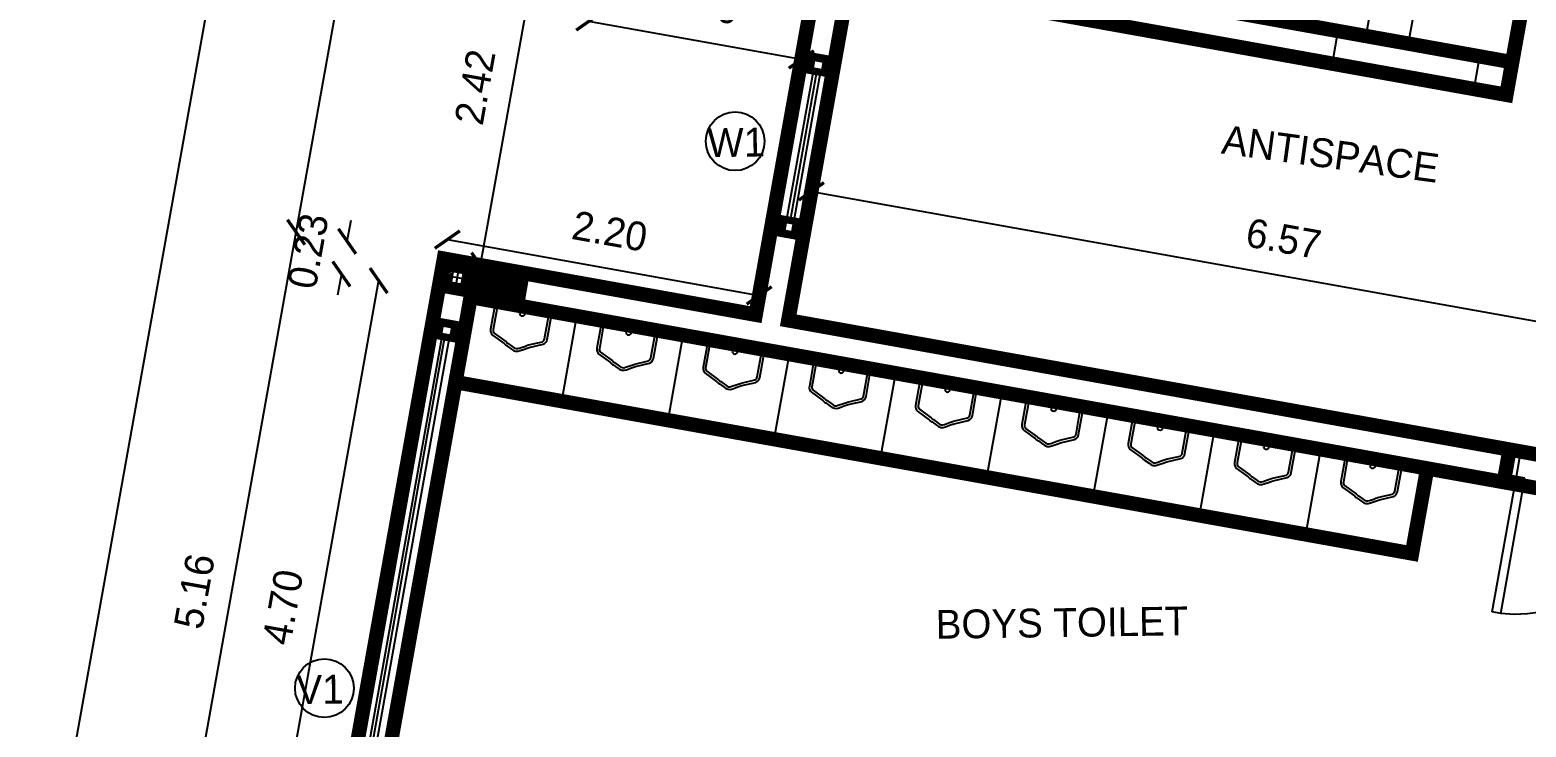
# Model space of a CAD drawing. Header units: metres. Extents: x 6101839 to 6102590, y -6659932 to -6659648.
# Drawn here: x 6102196.4 to 6102206.79, y -6659675.48 to -6659670.64 of the extents above; entities that cross this region are included whole.
import ezdxf

# ---------------------------------------------------------------- set-up
doc = ezdxf.new("R2010")
doc.units = ezdxf.units.M
doc.header["$LTSCALE"] = 500
doc.header["$MEASUREMENT"] = 0
doc.linetypes.add('HIDDEN', pattern=[0.375, 0.25, -0.125])
doc.layers.get('0').update_dxf_attribs({"linetype": 'CONTINUOUS'})
doc.layers.get('Defpoints').update_dxf_attribs({"linetype": 'CONTINUOUS'})
for name, color, linetype in [('BLK_1_FLR_1_BLT_UP_AREA', 26, 'CONTINUOUS'), ('BLK_1_FLR_1_CARPET_AREA', 25, 'CONTINUOUS'), ('BLK_1_FLR_1_URINAL', 235, 'CONTINUOUS'), ('BLK_1_LVL_1_BLDG_FOOT_PRINT', 1, 'CONTINUOUS'), ('COL', 2, 'CONTINUOUS'), ('DIM', 205, 'CONTINUOUS'), ('DOORTEXT', 13, 'CONTINUOUS'), ('ED', 30, 'CONTINUOUS'), ('FURN', 156, 'CONTINUOUS'), ('FURN1', 252, 'CONTINUOUS'), ('FURNITURE', 252, 'CONTINUOUS'), ('HATCH', 15, 'CONTINUOUS'), ('norms', 4, 'CONTINUOUS'), ('railing', 14, 'CONTINUOUS'), ('TEXT', 4, 'CONTINUOUS'), ('TEXT1', 7, 'CONTINUOUS'), ('W-SCH', 205, 'CONTINUOUS'), ('wall1', 125, 'CONTINUOUS'), ('WINDOWS', 252, 'CONTINUOUS')]:
    doc.layers.add(name, color=color, linetype=linetype)
doc.styles.add('RM', font='GOTHIC.TTF')
doc.styles.add('S2', font='GOTHIC.TTF')
doc.styles.add('USA TEXT', font='GOTHIC.TTF')
doc.dimstyles.new('1-100-ED', dxfattribs={"dimtxt": 0.2, "dimasz": 0.15, "dimexe": 0.18, "dimexo": 0.0625, "dimgap": 0.15, "dimtad": 1, "dimzin": 0, "dimdsep": 46, "dimtxsty": 'USA TEXT', "dimblk": 'ARCHTICK', "dimcen": 0.1, "dimse1": 1, "dimse2": 1, "dimclrd": 256, "dimclrt": 256, "dimadec": 0, "dimazin": 0, "dimtfac": 1, "dimtofl": 0, "dimtmove": 0, "dimatfit": 3, "dimldrblk": 'ARCHTICK', "dimfxl": 0.18, "dimtolj": 1, "dimtzin": 0, "dimarcsym": 0})

# ---------------------------------------------------------------- blocks, each defined once
blk = doc.blocks.new('NEWCOL')
at = {"layer": 'HATCH'}
h = blk.add_hatch(dxfattribs=at)
h.set_pattern_fill('ANSI31', color=256, scale=3, angle=270, style=0)
h.set_pattern_definition([(315, (-629970.926, -258732.088), (6.73519209, 6.73519209), [])])
h.paths.add_polyline_path([(0, 115), (-115, 115), (-115, 0), (-37.5, 0), (-37.5, 37.5), (0, 37.5)])
h.paths.add_polyline_path([(115, 115), (0, 115), (0, 37.5), (37.5, 37.5), (37.5, 0), (115, 0)])
h.paths.add_polyline_path([(115, 0), (37.5, 0), (37.5, -37.5), (0, -37.5), (0, -485), (115, -485)])
h.paths.add_polyline_path([(0, -37.5), (-37.5, -37.5), (-37.5, 0), (-115, 0), (-115, -485), (0, -485)])
at = {"layer": 'COL'}
for p, q in [((0, -485), (0, 115)), ((-115, 0), (115, 0))]:
    blk.add_line(p, q, dxfattribs=at)
for points in [[(-115, -485), (115, -485), (115, 115), (-115, 115)], [(-37.5, -37.5), (37.5, -37.5), (37.5, 37.5), (-37.5, 37.5)]]:
    blk.add_lwpolyline(points, close=True, dxfattribs=at)
blk = doc.blocks.new('UR')
at = {"layer": 'FURN'}
for points in [[(10.93, -15.47), (9.35, -19.14, -0.259777), (7.81, -20), (1.09, -20, -0.414214), (0, -18.91), (0, -5.09, -0.414214), (1.09, -4), (7.81, -4, -0.259028), (9.35, -4.86), (11.07, -8.41, -0.099656), (11.54, -9.3), (12.22, -10.7, -0.305219), (12.22, -13.19), (11.47, -14.49, 0.003191)], [(10.27, -15.16), (8.71, -18.8, -0.248308), (7.81, -19.27), (1.09, -19.27, -0.414214), (0.73, -18.91), (0.73, -5.09, -0.414214), (1.09, -4.73), (7.81, -4.73, -0.250765), (8.71, -5.21), (10.45, -8.81, -0.118106), (10.85, -9.56), (11.59, -11.07, -0.318105), (11.6, -12.8), (10.84, -14.14, 0.003294)]]:
    blk.add_lwpolyline(points, format="xyb", close=True, dxfattribs=at)
blk.add_circle((1.9, -11.92), 0.739, dxfattribs=at)
blk = doc.blocks.new('_ArchTick')
at = {"color": 0, "linetype": 'ByBlock', "const_width": 0.15}
blk.add_lwpolyline([(-0.5, -0.5), (0.5, 0.5)], dxfattribs=at)
blk = doc.blocks.new('*D915')
at = {"layer": 'Defpoints', "color": 0, "transparency": 16777216}
for p in [(6102200.392, -6659669.971), (6102199.389, -6659672.251), (6102199.529, -6659672.276)]:
    blk.add_point(p, dxfattribs=at)
at = {"layer": 'ED', "lineweight": -2, "transparency": 16777216}
blk.add_line((6102199.956, -6659669.892), (6102199.529, -6659672.276), dxfattribs=at)
at = {"layer": 'ED', "lineweight": -2, "transparency": 16777216, "xscale": 0.15, "yscale": 0.15, "zscale": 0.15}
for p, rotation in [((6102199.956, -6659669.892), 79.84496043941485), ((6102199.529, -6659672.276), 259.8449604394148)]:
    blk.add_blockref('_ArchTick', p, dxfattribs=dict(at, rotation=rotation))
at = {"layer": 'ED', "transparency": 16777216, "insert": (6102199.492, -6659671.039), "char_height": 0.2, "attachment_point": 5, "rotation": 79.845, "style": 'USA TEXT'}
blk.add_mtext('\\A1;2.42', dxfattribs=at)
blk = doc.blocks.new('*D916')
at = {"layer": 'Defpoints', "color": 0, "transparency": 16777216}
for p in [(6102198.604, -6659672.11), (6102199.965, -6659672.354), (6102199.925, -6659672.58)]:
    blk.add_point(p, dxfattribs=at)
at = {"layer": 'ED', "lineweight": -2, "transparency": 16777216}
for p, q in [((6102198.604, -6659672.11), (6102198.631, -6659671.963)), ((6102198.564, -6659672.337), (6102198.537, -6659672.484))]:
    blk.add_line(p, q, dxfattribs=at)
at = {"layer": 'ED', "lineweight": -2, "transparency": 16777216, "xscale": 0.15, "yscale": 0.15, "zscale": 0.15}
for p, rotation in [((6102198.604, -6659672.11), 259.8449358265129), ((6102198.564, -6659672.337), 79.84493582651288)]:
    blk.add_blockref('_ArchTick', p, dxfattribs=dict(at, rotation=rotation))
at = {"layer": 'ED', "transparency": 16777216, "insert": (6102198.333, -6659672.178), "char_height": 0.2, "attachment_point": 5, "rotation": 79.8449, "style": 'USA TEXT'}
blk.add_mtext('\\A1;0.23', dxfattribs=at)
blk = doc.blocks.new('*D917')
at = {"layer": 'Defpoints', "color": 0, "transparency": 16777216}
for p in [(6102199.925, -6659672.58), (6102197.994, -6659677.008), (6102199.096, -6659677.205)]:
    blk.add_point(p, dxfattribs=at)
at = {"layer": 'ED', "lineweight": -2, "transparency": 16777216}
blk.add_line((6102198.823, -6659672.383), (6102197.994, -6659677.008), dxfattribs=at)
at = {"layer": 'ED', "lineweight": -2, "transparency": 16777216, "xscale": 0.15, "yscale": 0.15, "zscale": 0.15}
for p, rotation in [((6102198.823, -6659672.383), 79.84496043941485), ((6102197.994, -6659677.008), 259.8449604394148)]:
    blk.add_blockref('_ArchTick', p, dxfattribs=dict(at, rotation=rotation))
at = {"layer": 'ED', "transparency": 16777216, "insert": (6102198.158, -6659674.651), "char_height": 0.2, "attachment_point": 5, "rotation": 79.845, "style": 'USA TEXT'}
blk.add_mtext('\\A1;4.70', dxfattribs=at)
blk = doc.blocks.new('*D919')
at = {"layer": 'Defpoints', "color": 0, "transparency": 16777216}
for p in [(6102198.25, -6659672.047), (6102199.965, -6659672.354), (6102199.056, -6659677.432)]:
    blk.add_point(p, dxfattribs=at)
at = {"layer": 'ED', "lineweight": -2, "transparency": 16777216}
blk.add_line((6102197.34, -6659677.125), (6102198.25, -6659672.047), dxfattribs=at)
at = {"layer": 'ED', "lineweight": -2, "transparency": 16777216, "xscale": 0.15, "yscale": 0.15, "zscale": 0.15}
for p, rotation in [((6102198.25, -6659672.047), 79.84493554749908), ((6102197.34, -6659677.125), 259.8449355474991)]:
    blk.add_blockref('_ArchTick', p, dxfattribs=dict(at, rotation=rotation))
at = {"layer": 'ED', "transparency": 16777216, "insert": (6102197.544, -6659674.541), "char_height": 0.2, "attachment_point": 5, "rotation": 79.8449, "style": 'USA TEXT'}
blk.add_mtext('\\A1;5.16', dxfattribs=at)
blk = doc.blocks.new('*D920')
at = {"layer": 'Defpoints', "color": 0, "transparency": 16777216}
for p in [(6102200.905, -6659657.221), (6102202.621, -6659657.529), (6102199.965, -6659672.354)]:
    blk.add_point(p, dxfattribs=at)
at = {"layer": 'ED', "lineweight": -2, "transparency": 16777216}
blk.add_line((6102198.25, -6659672.047), (6102200.905, -6659657.221), dxfattribs=at)
at = {"layer": 'ED', "lineweight": -2, "transparency": 16777216, "xscale": 0.15, "yscale": 0.15, "zscale": 0.15}
for p, rotation in [((6102200.905, -6659657.221), 79.84493553900701), ((6102198.25, -6659672.047), 259.8449355390071)]:
    blk.add_blockref('_ArchTick', p, dxfattribs=dict(at, rotation=rotation))
at = {"layer": 'ED', "transparency": 16777216, "insert": (6102199.327, -6659664.589), "char_height": 0.2, "attachment_point": 5, "rotation": 79.8449, "style": 'USA TEXT'}
blk.add_mtext('\\A1;15.06', dxfattribs=at)
blk = doc.blocks.new('*D921')
at = {"layer": 'Defpoints', "color": 0, "transparency": 16777216}
for p in [(6102203.533, -6659657.692), (6102196.47, -6659676.969), (6102199.968, -6659677.596)]:
    blk.add_point(p, dxfattribs=at)
at = {"layer": 'ED', "lineweight": -2, "transparency": 16777216}
blk.add_line((6102200.035, -6659657.066), (6102196.47, -6659676.969), dxfattribs=at)
at = {"layer": 'ED', "lineweight": -2, "transparency": 16777216, "xscale": 0.15, "yscale": 0.15, "zscale": 0.15}
for p, rotation in [((6102200.035, -6659657.066), 79.84726582525741), ((6102196.47, -6659676.969), 259.8472658252574)]:
    blk.add_blockref('_ArchTick', p, dxfattribs=dict(at, rotation=rotation))
at = {"layer": 'ED', "transparency": 16777216, "insert": (6102198.002, -6659666.972), "char_height": 0.2, "attachment_point": 5, "rotation": 79.8473, "style": 'USA TEXT'}
blk.add_mtext('\\A1;20.22', dxfattribs=at)
blk = doc.blocks.new('*D980')
at = {"layer": 'Defpoints', "color": 0, "transparency": 16777216}
for p in [(6102201.668, -6659672.659), (6102208.3, -6659672.923), (6102208.14, -6659673.818)]:
    blk.add_point(p, dxfattribs=at)
at = {"layer": 'ED', "lineweight": -2, "transparency": 16777216}
blk.add_line((6102201.829, -6659671.763), (6102208.3, -6659672.923), dxfattribs=at)
at = {"layer": 'ED', "lineweight": -2, "transparency": 16777216, "xscale": 0.15, "yscale": 0.15, "zscale": 0.15}
for p, rotation in [((6102201.829, -6659671.763), 169.8449355370676), ((6102208.3, -6659672.923), 349.8449355370676)]:
    blk.add_blockref('_ArchTick', p, dxfattribs=dict(at, rotation=rotation))
at = {"layer": 'ED', "transparency": 16777216, "insert": (6102205.109, -6659672.092), "char_height": 0.2, "attachment_point": 5, "rotation": 349.8449, "style": 'USA TEXT'}
blk.add_mtext('\\A1;6.57', dxfattribs=at)
blk = doc.blocks.new('*D1225')
at = {"layer": 'Defpoints', "color": 0, "transparency": 16777216}
for p in [(6102199.276, -6659672.231), (6102201.466, -6659672.486), (6102201.442, -6659672.618)]:
    blk.add_point(p, dxfattribs=at)
at = {"layer": 'ED', "lineweight": -2, "transparency": 16777216}
blk.add_line((6102199.3, -6659672.098), (6102201.466, -6659672.486), dxfattribs=at)
at = {"layer": 'ED', "lineweight": -2, "transparency": 16777216, "xscale": 0.15, "yscale": 0.15, "zscale": 0.15}
for p, rotation in [((6102199.3, -6659672.098), 169.8449355291209), ((6102201.466, -6659672.486), 349.8449355291209)]:
    blk.add_blockref('_ArchTick', p, dxfattribs=dict(at, rotation=rotation))
at = {"layer": 'ED', "transparency": 16777216, "insert": (6102200.428, -6659672.041), "char_height": 0.2, "attachment_point": 5, "rotation": 349.8449, "style": 'USA TEXT'}
blk.add_mtext('\\A1;2.20', dxfattribs=at)
blk = doc.blocks.new('*D1226')
at = {"layer": 'Defpoints', "color": 0, "transparency": 16777216}
for p in [(6102200.392, -6659669.971), (6102201.869, -6659670.235), (6102200.282, -6659670.583)]:
    blk.add_point(p, dxfattribs=at)
at = {"layer": 'ED', "lineweight": -2, "transparency": 16777216}
blk.add_line((6102201.759, -6659670.847), (6102200.282, -6659670.583), dxfattribs=at)
at = {"layer": 'ED', "lineweight": -2, "transparency": 16777216, "xscale": 0.15, "yscale": 0.15, "zscale": 0.15}
for p, rotation in [((6102200.282, -6659670.583), 169.844935518929), ((6102201.759, -6659670.847), 349.844935518929)]:
    blk.add_blockref('_ArchTick', p, dxfattribs=dict(at, rotation=rotation))
at = {"layer": 'ED', "transparency": 16777216, "insert": (6102201.066, -6659670.464), "char_height": 0.2, "attachment_point": 5, "rotation": 349.8449, "style": 'USA TEXT'}
blk.add_mtext('\\A1;1.50', dxfattribs=at)

msp = doc.modelspace()

# ---------------------------------------------------------------- linework, layer by layer
at = {"layer": 'BLK_1_FLR_1_BLT_UP_AREA', "color": 26, "linetype": 'Continuous', "const_width": 0.1}
msp.add_lwpolyline([(6102229.53534, -6659682.89137), (6102209.62227, -6659679.32457), (6102210.44075, -6659674.75541), (6102208.27547, -6659674.36771), (6102208.27536, -6659674.36769), (6102207.45696, -6659678.93672), (6102198.36664, -6659677.30847), (6102199.2762, -6659672.23051), (6102201.44173, -6659672.6184), (6102201.86862, -6659670.23511), (6102200.39212, -6659669.97064), (6102201.1257, -6659665.87583), (6102202.60212, -6659666.14005), (6102203.02898, -6659663.75698), (6102201.55248, -6659663.49251), (6102202.62073, -6659657.52859)], dxfattribs=at)
at = {"layer": 'BLK_1_FLR_1_CARPET_AREA', "color": 15, "const_width": 0.1}
msp.add_lwpolyline([(6102217.24626, -6659672.09553), (6102211.11387, -6659670.9971), (6102210.48157, -6659674.52906), (6102208.31601, -6659674.14131), (6102208.83395, -6659671.24907), (6102208.60756, -6659671.20852), (6102208.14011, -6659673.81821), (6102201.66812, -6659672.65895), (6102202.09501, -6659670.27566), (6102206.65595, -6659671.09261), (6102206.6965, -6659670.86621), (6102200.65907, -6659669.78479), (6102201.31142, -6659666.14276), (6102207.34886, -6659667.22418), (6102207.38942, -6659666.99778), (6102202.82848, -6659666.18083), (6102203.25537, -6659663.79754), (6102209.72736, -6659664.95679), (6102209.25992, -6659667.56648), (6102209.48631, -6659667.60704), (6102210.00665, -6659664.70205), (6102212.17211, -6659665.08978), (6102211.53714, -6659668.63472), (6102217.66941, -6659669.73313)], dxfattribs=at)
msp.add_lwpolyline([(6102199.35625, -6659673.08806), (6102206.00051, -6659674.27817), (6102206.10629, -6659673.68757), (6102199.46204, -6659672.49746)], close=True, dxfattribs=at)
at = {"layer": 'BLK_1_FLR_1_URINAL', "ltscale": 400, "const_width": 0.1}
msp.add_lwpolyline([(6102199.46204, -6659672.49746), (6102208.09956, -6659674.04461), (6102207.54439, -6659677.14408), (6102198.90687, -6659675.59693)], close=True, dxfattribs=at)
at = {"layer": 'BLK_1_LVL_1_BLDG_FOOT_PRINT', "ltscale": 400, "const_width": 0.1}
msp.add_lwpolyline([(6102229.53534, -6659682.89327), (6102209.62227, -6659679.32646), (6102210.44075, -6659674.7573), (6102208.27547, -6659674.36961), (6102208.27536, -6659674.36958), (6102207.45696, -6659678.93861), (6102198.36664, -6659677.31037), (6102199.2762, -6659672.23241), (6102201.44173, -6659672.62029), (6102201.86862, -6659670.237), (6102200.39212, -6659669.97253), (6102201.1257, -6659665.87772), (6102202.60212, -6659666.14194), (6102203.02898, -6659663.75888), (6102201.55248, -6659663.49441), (6102202.62073, -6659657.53048), (6102211.02201, -6659659.03531), (6102210.04756, -6659664.4776), (6102212.21256, -6659664.86643), (6102213.18731, -6659659.42322), (6102233.10056, -6659662.99)], dxfattribs=at)
at = {"layer": 'DIM', "linetype": 'ByBlock'}
for p, q in [((6102206.47011, -6659670.82566), (6102205.48578, -6659670.64935)), ((6102205.44523, -6659670.87574), (6102206.42956, -6659671.05206))]:
    msp.add_line(p, q, dxfattribs=at)
at = {"layer": 'FURN1', "linetype": 'ByBlock'}
for p, q in [((6102206.75712, -6659673.57052), (6102206.67838, -6659673.55642)), ((6102206.7261, -6659673.74376), (6102206.75712, -6659673.57052)), ((6102206.75712, -6659673.57052), (6102207.69717, -6659673.73887)), ((6102206.55772, -6659674.68381), (6102206.7261, -6659673.74376)), ((6102206.78516, -6659673.75434), (6102206.64735, -6659673.72966)), ((6102206.61678, -6659674.69438), (6102206.78516, -6659673.75434)), ((6102206.61678, -6659674.69438), (6102206.55772, -6659674.68381))]:
    msp.add_line(p, q, dxfattribs=at)
at = {"layer": 'FURN1', "const_width": 0.1}
for points in [[(6102201.85637, -6659670.85387), (6102201.84756, -6659670.90309), (6102201.89678, -6659670.9119), (6102201.90559, -6659670.86268)], [(6102201.85648, -6659670.85326), (6102201.84767, -6659670.90247), (6102201.89689, -6659670.91129), (6102201.9057, -6659670.86207)], [(6102201.64498, -6659672.03447), (6102201.65379, -6659671.98525), (6102201.70301, -6659671.99407), (6102201.6942, -6659672.04328)], [(6102201.64509, -6659672.03386), (6102201.6539, -6659671.98464), (6102201.70312, -6659671.99345), (6102201.69431, -6659672.04267)], [(6102199.32499, -6659672.70655), (6102199.31618, -6659672.75578), (6102199.26702, -6659672.74697), (6102199.2758, -6659672.69774)]]:
    msp.add_lwpolyline(points, close=True, dxfattribs=at)
at = {"layer": 'FURN1', "linetype": 'HIDDEN', "ltscale": 0.5}
msp.add_arc((6102206.7261, -6659673.74376), 0.955, 263.447045, 349.84675, dxfattribs=at)
at = {"layer": 'FURNITURE', "linetype": 'ByBlock', "ltscale": 0.2}
for p, q in [((6102201.64509, -6659672.03386), (6102201.84767, -6659670.90247)), ((6102201.69431, -6659672.04267), (6102201.89678, -6659670.9119)), ((6102199.26698, -6659672.74696), (6102198.53727, -6659676.82086)), ((6102199.31619, -6659672.75574), (6102198.58647, -6659676.82965))]:
    msp.add_line(p, q, dxfattribs=at)
at = {"layer": 'FURNITURE', "color": 4, "linetype": 'ByBlock', "ltscale": 0.2}
for p, q in [((6102201.67851, -6659671.98904), (6102201.87228, -6659670.90688)), ((6102199.28512, -6659672.7502), (6102198.56187, -6659676.82526))]:
    msp.add_line(p, q, dxfattribs=at)
at = {"layer": 'norms', "const_width": 0.1}
for points in [[(6102201.31143, -6659666.14273), (6102207.34886, -6659667.22418), (6102206.6965, -6659670.86621), (6102200.65907, -6659669.78479)], [(6102198.6338, -6659677.12267), (6102207.2711, -6659678.66977), (6102208.09956, -6659674.04461), (6102207.73536, -6659673.97937), (6102207.77592, -6659673.75298), (6102206.67837, -6659673.55642), (6102206.63782, -6659673.78278), (6102199.46203, -6659672.49746)]]:
    msp.add_lwpolyline(points, close=True, dxfattribs=at)
at = {"layer": 'railing', "linetype": 'ByBlock'}
for p, q in [((6102205.96127, -6659669.10902), (6102205.67924, -6659670.68334)), ((6102206.25657, -6659669.16193), (6102205.97453, -6659670.73624)), ((6102200.0945, -6659673.2203), (6102200.20029, -6659672.6297)), ((6102200.83275, -6659673.35253), (6102200.93854, -6659672.76193)), ((6102201.571, -6659673.48476), (6102201.67679, -6659672.89416)), ((6102199.35625, -6659673.08806), (6102206.00051, -6659674.27817)), ((6102202.30925, -6659673.617), (6102202.41504, -6659673.0264)), ((6102203.04751, -6659673.74923), (6102203.15329, -6659673.15863)), ((6102203.78576, -6659673.88147), (6102203.89154, -6659673.29087)), ((6102204.52401, -6659674.0137), (6102204.62979, -6659673.4231)), ((6102205.26226, -6659674.14594), (6102205.36805, -6659673.55534)), ((6102206.00051, -6659674.27817), (6102206.1063, -6659673.68757))]:
    msp.add_line(p, q, dxfattribs=at)
at = {"layer": 'W-SCH'}
for centre in [(6102201.29974, -6659671.41526), (6102198.44594, -6659675.21399)]:
    msp.add_circle(centre, 0.20375, dxfattribs=at)
at = {"layer": 'wall1', "linetype": 'ByBlock'}
for p, q in [((6102205.48578, -6659670.64935), (6102200.65907, -6659669.78479)), ((6102201.86862, -6659670.23511), (6102201.76096, -6659670.83615)), ((6102202.09502, -6659670.27566), (6102201.98747, -6659670.87674)), ((6102205.44523, -6659670.87574), (6102202.09502, -6659670.27566)), ((6102205.48578, -6659670.64935), (6102205.44523, -6659670.87574)), ((6102206.47011, -6659670.82566), (6102206.42956, -6659671.05206)), ((6102206.69651, -6659670.86621), (6102206.47011, -6659670.82566)), ((6102201.76101, -6659670.83616), (6102201.98741, -6659670.8767)), ((6102206.69651, -6659670.86621), (6102206.65596, -6659671.09261)), ((6102206.65596, -6659671.09261), (6102206.42956, -6659671.05206)), ((6102201.44173, -6659672.6184), (6102201.54939, -6659672.01735)), ((6102201.54943, -6659672.01736), (6102201.7759, -6659672.05791)), ((6102201.66813, -6659672.65895), (6102201.7759, -6659672.05791)), ((6102199.1951, -6659672.68328), (6102199.27619, -6659672.23051)), ((6102199.27619, -6659672.23051), (6102201.44173, -6659672.6184)), ((6102199.42149, -6659672.72383), (6102199.46204, -6659672.49746)), ((6102199.46204, -6659672.49746), (6102206.63783, -6659673.78278)), ((6102199.1951, -6659672.68328), (6102199.42149, -6659672.72383)), ((6102201.66813, -6659672.65895), (6102206.67838, -6659673.55638)), ((6102206.63783, -6659673.78278), (6102206.67838, -6659673.55638))]:
    msp.add_line(p, q, dxfattribs=at)
at = {"layer": 'WINDOWS', "linetype": 'ByBlock'}
for p, q in [((6102201.54943, -6659672.01736), (6102201.76094, -6659670.83615)), ((6102201.77583, -6659672.0579), (6102201.98734, -6659670.87669)), ((6102199.1951, -6659672.68328), (6102198.44774, -6659676.85565)), ((6102199.42149, -6659672.72383), (6102198.67414, -6659676.89621))]:
    msp.add_line(p, q, dxfattribs=at)

# ---------------------------------------------------------------- block references
at = {"layer": 'COL', "xscale": 0.001, "yscale": 0.001, "zscale": 0.001, "rotation": 79.84493551747185}
msp.add_blockref('NEWCOL', (6102199.36912, -6659672.36399), dxfattribs=at)
at = {"layer": 'TEXT1', "extrusion": (0, 0, -1), "xscale": 0.0249999999944332, "yscale": 0.0250000000037253, "zscale": -0.025, "rotation": 280.155064459918}
for p in [(-6102199.53586, -6659672.51068), (-6102200.27412, -6659672.64292), (-6102201.01237, -6659672.77515), (-6102201.75062, -6659672.90739), (-6102202.48887, -6659673.03962), (-6102203.22712, -6659673.17186), (-6102203.96537, -6659673.30409), (-6102204.70362, -6659673.43633), (-6102205.44187, -6659673.56856)]:
    msp.add_blockref('UR', p, dxfattribs=at)

# ---------------------------------------------------------------- texts
at = {"layer": 'DOORTEXT', "color": 3, "style": 'RM'}
for s, p in [('W1', (6102201.10782, -6659671.52594)), ('V1', (6102198.25403, -6659675.32467))]:
    msp.add_text(s, height=0.2, rotation=0.815488, dxfattribs=at).set_placement(p)
at = {"layer": 'TEXT', "color": 7, "style": 'S2'}
for s, rotation, p in [('ANTISPACE', 352.233688, (6102204.67031, -6659671.49926)), ('BOYS TOILET', 0.815488, (6102202.69388, -6659674.87094))]:
    msp.add_text(s, height=0.2, rotation=rotation, dxfattribs=at).set_placement(p)

# ---------------------------------------------------------------- dimensions: what is measured, and where the dimension line sits
at = {"layer": 'ED'}
for p1, p2, distance, picture, middle in [((6102203.5327, -6659657.69194), (6102199.9684, -6659677.59569), -3.55354, '*D921', (6102198.00161, -6659666.97247)), ((6102199.96523, -6659672.35393), (6102202.62073, -6659657.52859), 1.74272, '*D920', (6102199.32653, -6659664.58903)), ((6102201.86862, -6659670.23511), (6102200.39212, -6659669.97064), 0.62199, '*D1226', (6102201.06567, -6659670.46408)), ((6102201.66813, -6659672.65895), (6102208.13989, -6659673.81817), 0.90988, '*D980', (6102205.1094, -6659672.09189)), ((6102199.27619, -6659672.23051), (6102201.44173, -6659672.6184), 0.13485, '*D1225', (6102200.4277, -6659672.04068)), ((6102199.05561, -6659677.43223), (6102199.96523, -6659672.35393), 1.74272, '*D919', (6102197.54397, -6659674.54085))]:
    dim = msp.add_aligned_dim(p1=p1, p2=p2, distance=distance, dimstyle='1-100-ED', dxfattribs=at)
    dim.commit()
    dim.dimension.update_dxf_attribs({"geometry": picture, "text_midpoint": middle})
for base, p1, p2, angle, picture, middle in [((6102199.52865, -6659672.27573), (6102200.39212, -6659669.97064), (6102199.38939, -6659672.25079), 79.84496, '*D915', (6102199.49167, -6659671.03923)), ((6102197.99441, -6659677.00814), (6102199.92468, -6659672.58033), (6102199.09622, -6659677.2055), 259.84496, '*D917', (6102198.15761, -6659674.65059))]:
    dim = msp.add_linear_dim(base=base, p1=p1, p2=p2, angle=angle, dimstyle='1-100-ED', dxfattribs=at)
    dim.commit()
    dim.dimension.update_dxf_attribs({"geometry": picture, "text_midpoint": middle})
dim = msp.add_linear_dim(base=(6102198.60448, -6659672.1102), p1=(6102199.92468, -6659672.58033), p2=(6102199.96523, -6659672.35393), angle=79.844936, dimstyle='1-100-ED', dxfattribs=at)
dim.commit()
dim.dimension.update_dxf_attribs({"geometry": '*D916', "text_midpoint": (6102198.58421, -6659672.22339), "dimtype": 161})

doc.saveas('drawing.dxf')
